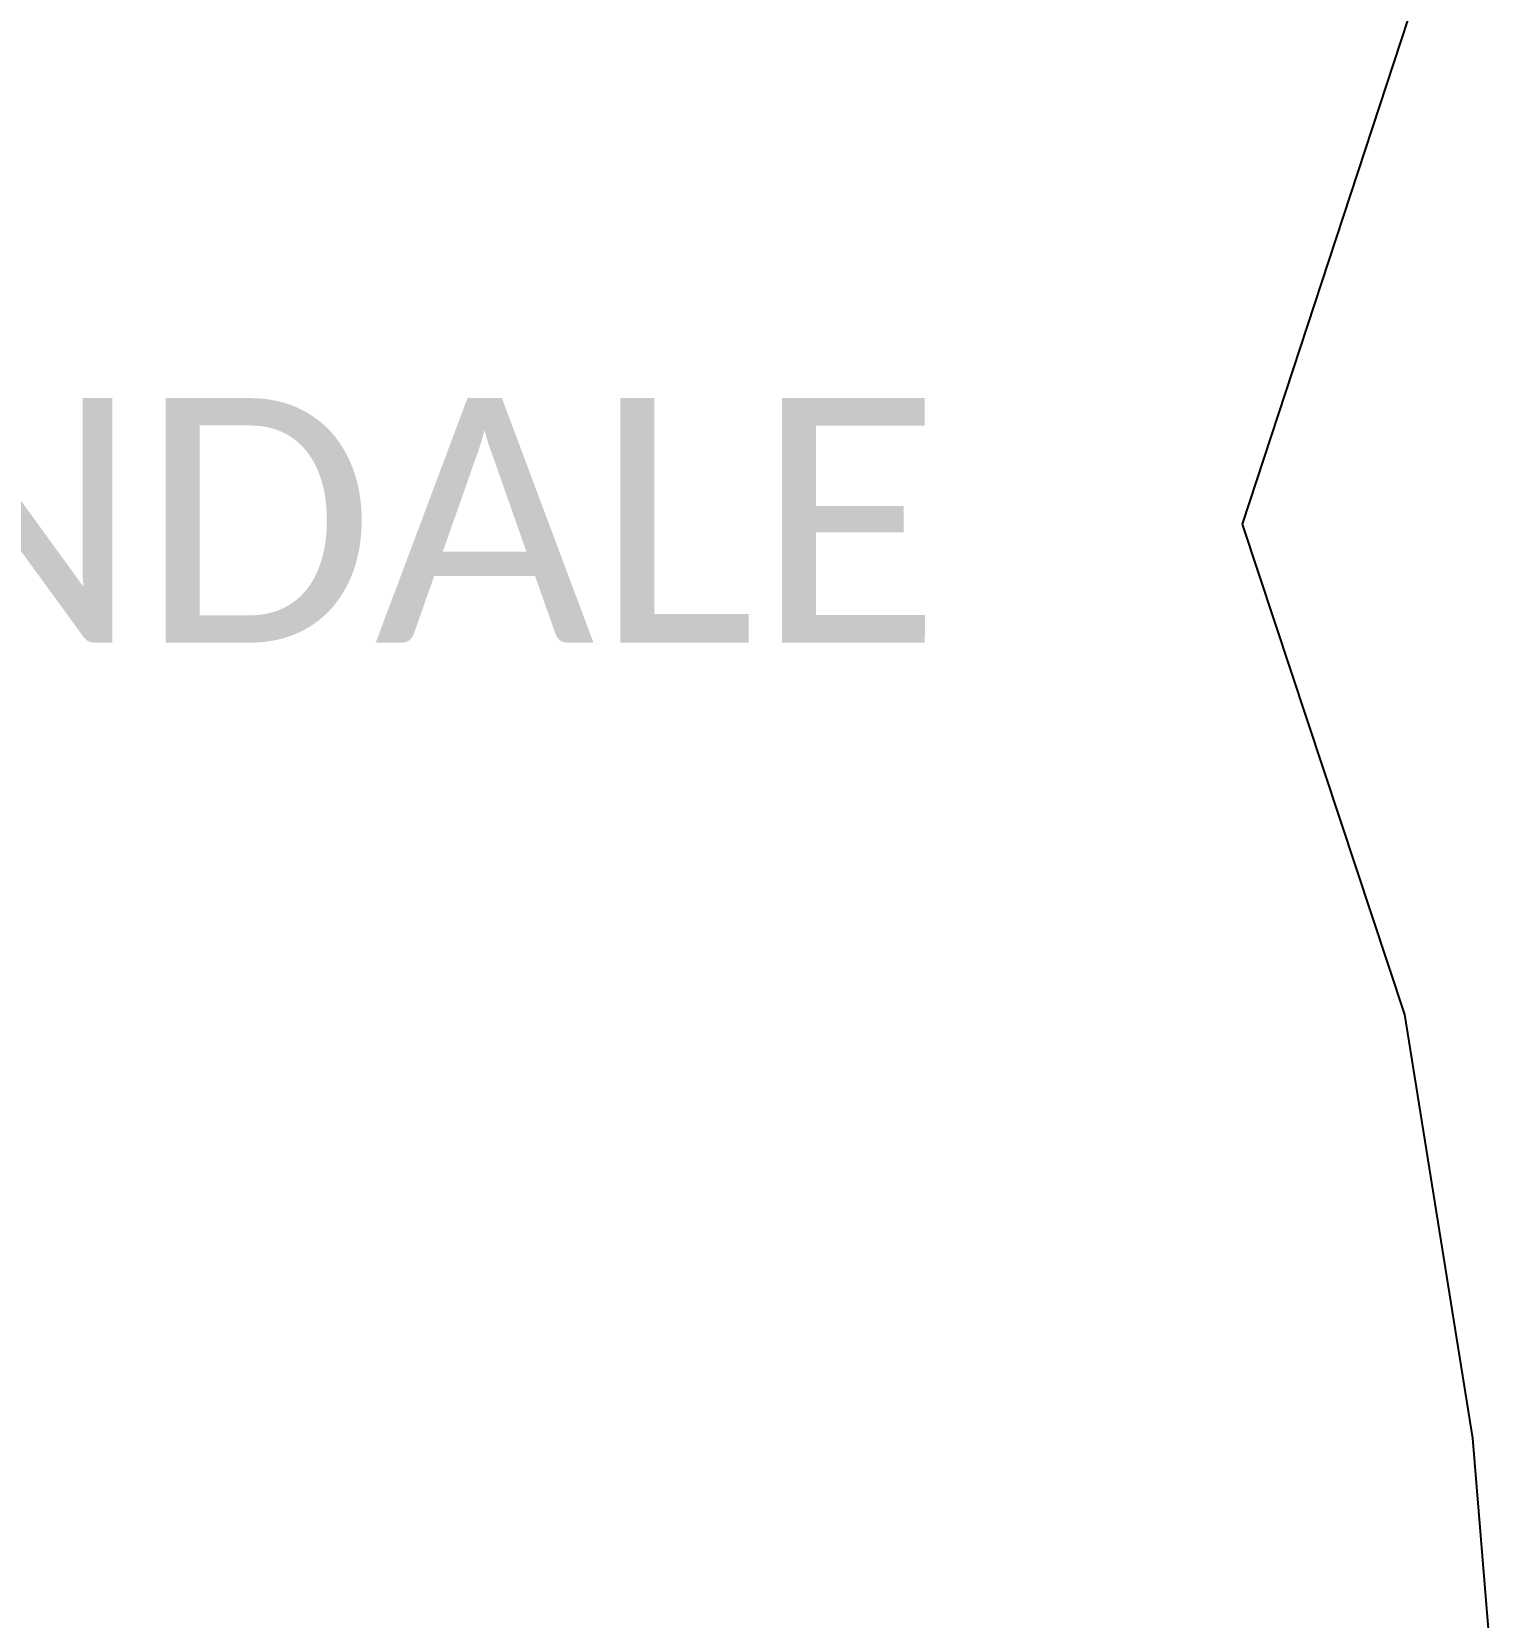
# Model space of a CAD drawing. Header units: metres. Extents: x 292998 to 294739, y 1989732 to 1993098.
# Drawn here: x 293868 to 294605, y 1990623 to 1991415 of the extents above; entities that cross this region are included whole.
import ezdxf

# ---------------------------------------------------------------- set-up
doc = ezdxf.new("R2010")
doc.units = ezdxf.units.M
doc.header["$MEASUREMENT"] = 0
doc.layers.add('village', color=3, linetype='Continuous')
doc.layers.add('VILLAGE NAME', color=250, linetype='Continuous')
doc.styles.get("Standard").update_dxf_attribs({"font": 'calibri.ttf'})

msp = doc.modelspace()

# ---------------------------------------------------------------- linework, layer by layer
at = {"layer": 'village', "color": 3}
for p, q in [((294573.7, 1991475.29), (294473.05, 1991168.82)), ((294473.05, 1991168.82), (294554.16, 1990923.88)), ((294554.16, 1990923.88), (294588.07, 1990712.42)), ((294588.07, 1990712.42), (294605, 1990508.11))]:
    msp.add_line(p, q, dxfattribs=at)

# ---------------------------------------------------------------- texts
at = {"layer": 'VILLAGE NAME'}
msp.add_text('BAGMANDALE', height=122.1, dxfattribs=at).set_placement((293193.17, 1991109.63))

doc.saveas('drawing.dxf')
